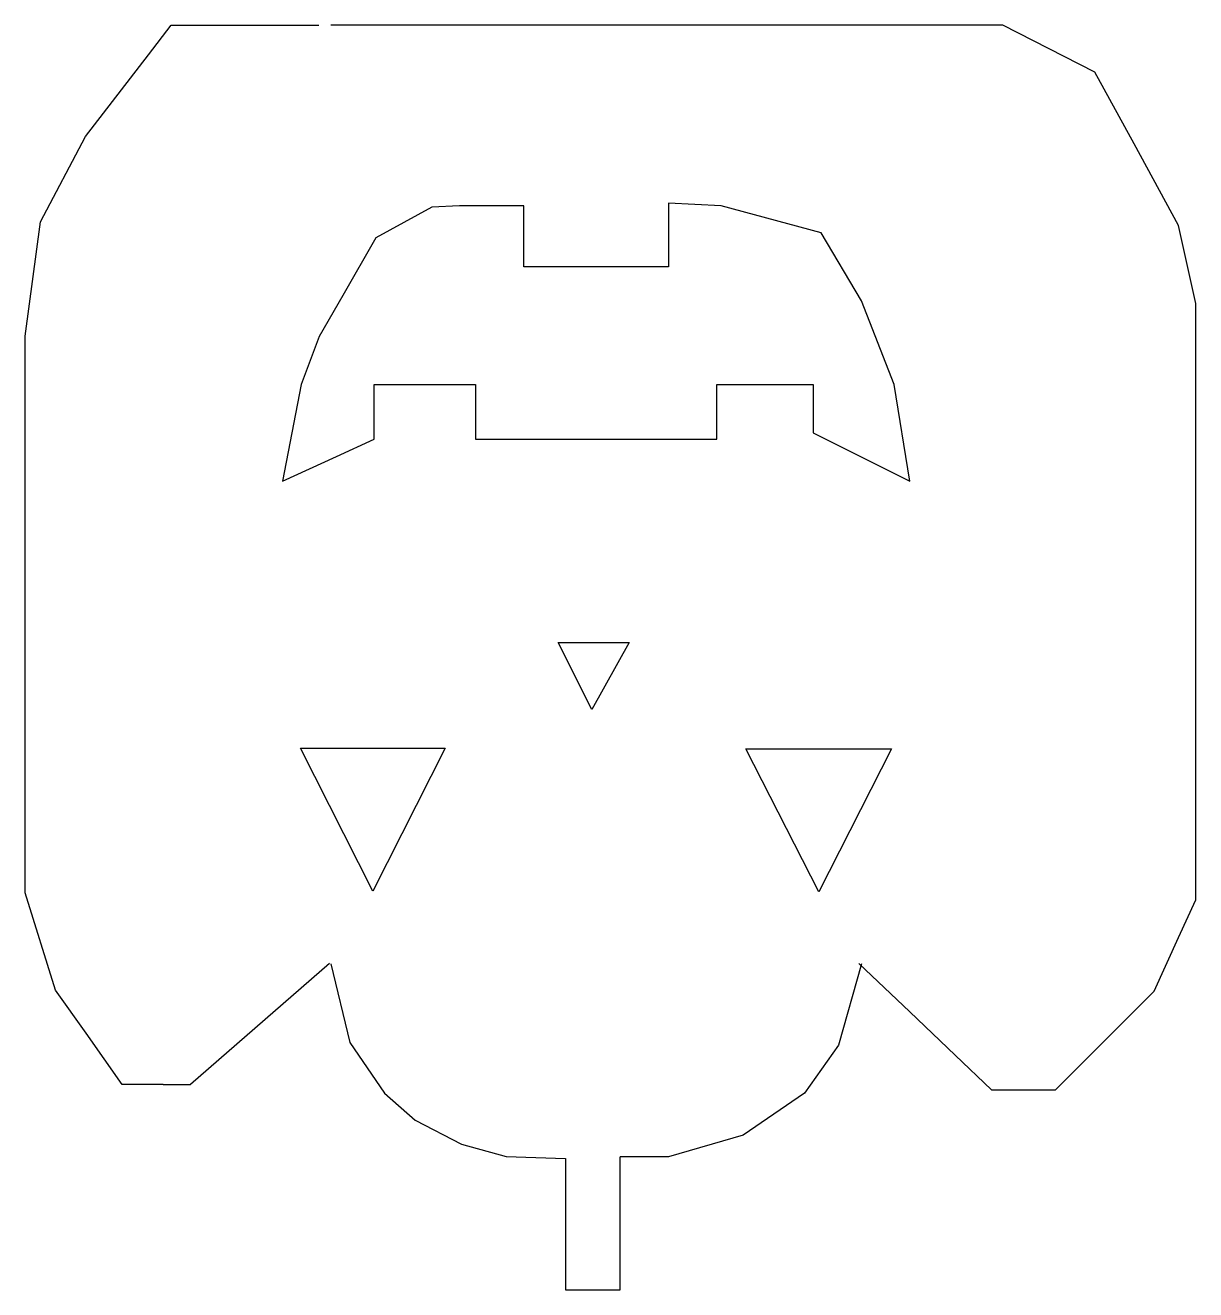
# Model space of a CAD drawing. Header units: millimetres. Extents: x -62 to 60, y -59 to 72.
import ezdxf

# ---------------------------------------------------------------- set-up
doc = ezdxf.new("R2010")
doc.units = ezdxf.units.MM
doc.layers.get('0').update_dxf_attribs({"linetype": 'CONTINUOUS'})

msp = doc.modelspace()

# ---------------------------------------------------------------- linework, layer by layer
for p, q in [((-48.9, 69.15), (-46.53, 72.22)), ((-46.53, 72.22), (-31.24, 72.22)), ((39.66, 72.22), (-30, 72.22)), ((49.17, 67.38), (39.66, 72.22)), ((-55.42, 60.7), (-48.9, 69.15)), ((53.24, 59.93), (49.17, 67.38)), ((-60.09, 51.86), (-55.42, 60.7)), ((57.86, 51.48), (53.24, 59.93)), ((-61.66, 40), (-60.09, 51.86)), ((59.64, 43.41), (57.86, 51.48)), ((59.64, -18.37), (59.64, 43.41)), ((-61.66, -17.67), (-61.66, 40)), ((-6.43, 8.26, -1.34), (0.93, 8.26, -1.34)), ((-2.94, 1.34, -1.34), (-6.43, 8.26, -1.34)), ((0.93, 8.26, -1.34), (-2.94, 1.34, -1.34)), ((-33.14, -2.66, -2.34), (-18.14, -2.66, -2.34)), ((-25.64, -17.48, -2.34), (-33.14, -2.66, -2.34)), ((-18.14, -2.66, -2.34), (-25.64, -17.48, -2.34)), ((13.01, -2.75, -2.25), (28.09, -2.75, -2.25)), ((20.59, -17.56, -2.25), (13.01, -2.75, -2.25)), ((28.09, -2.75, -2.25), (20.59, -17.56, -2.25)), ((-58.53, -27.75), (-61.66, -17.67)), ((57.86, -22.28), (59.64, -18.37)), ((55.34, -27.85), (57.86, -22.28)), ((-30.15, -24.97), (-44.55, -37.52)), ((-30, -25), (-28.02, -33.16)), ((25, -25), (22.61, -33.44)), ((24.72, -24.97), (30, -30)), ((-55.37, -32.21), (-58.53, -27.75)), ((45.09, -38.06), (55.34, -27.85)), ((30, -30), (34.69, -34.47)), ((-51.61, -37.52), (-55.37, -32.21)), ((-28.02, -33.16), (-24.43, -38.41)), ((22.61, -33.44), (19.1, -38.41)), ((34.69, -34.47), (38.46, -38.06)), ((-47.36, -37.52), (-51.61, -37.52)), ((-47.36, -37.52), (-44.55, -37.52)), ((-24.43, -38.41), (-21.26, -41.2)), ((19.1, -38.41), (12.73, -42.76)), ((38.46, -38.06), (45.09, -38.06)), ((-21.26, -41.2), (-16.46, -43.71)), ((12.73, -42.76), (5, -45)), ((-16.46, -43.71), (-11.84, -44.97)), ((-11.84, -44.97), (-5.67, -45.19)), ((-5.67, -45.19), (-5.67, -55)), ((0, -58.78), (0, -45)), ((5, -45), (0, -45)), ((-5.67, -55), (-5.67, -58.78)), ((-5.67, -58.78), (0, -58.78))]:
    msp.add_line(p, q)
msp.add_lwpolyline([(-35, 25), (-29.42, 27.55), (-25.49, 29.35), (-25.49, 33.4), (-25.49, 35), (-20, 35), (-16.64, 35), (-15, 35), (-15, 32.24), (-15, 29.35), (5, 29.35), (10, 29.35), (10, 35), (15, 35), (20, 35), (20, 30), (30, 25), (28.4, 35), (25, 43.67), (20.83, 50.71), (10.47, 53.53), (5, 53.8), (5, 50), (5, 47.19), (0, 47.19), (-5, 47.19), (-10, 47.19), (-10, 53.53), (-16.66, 53.53), (-19.54, 53.39), (-25.33, 50.2), (-28.74, 44.24), (-31.19, 39.97), (-33.06, 35)], close=True)

doc.saveas('drawing.dxf')
